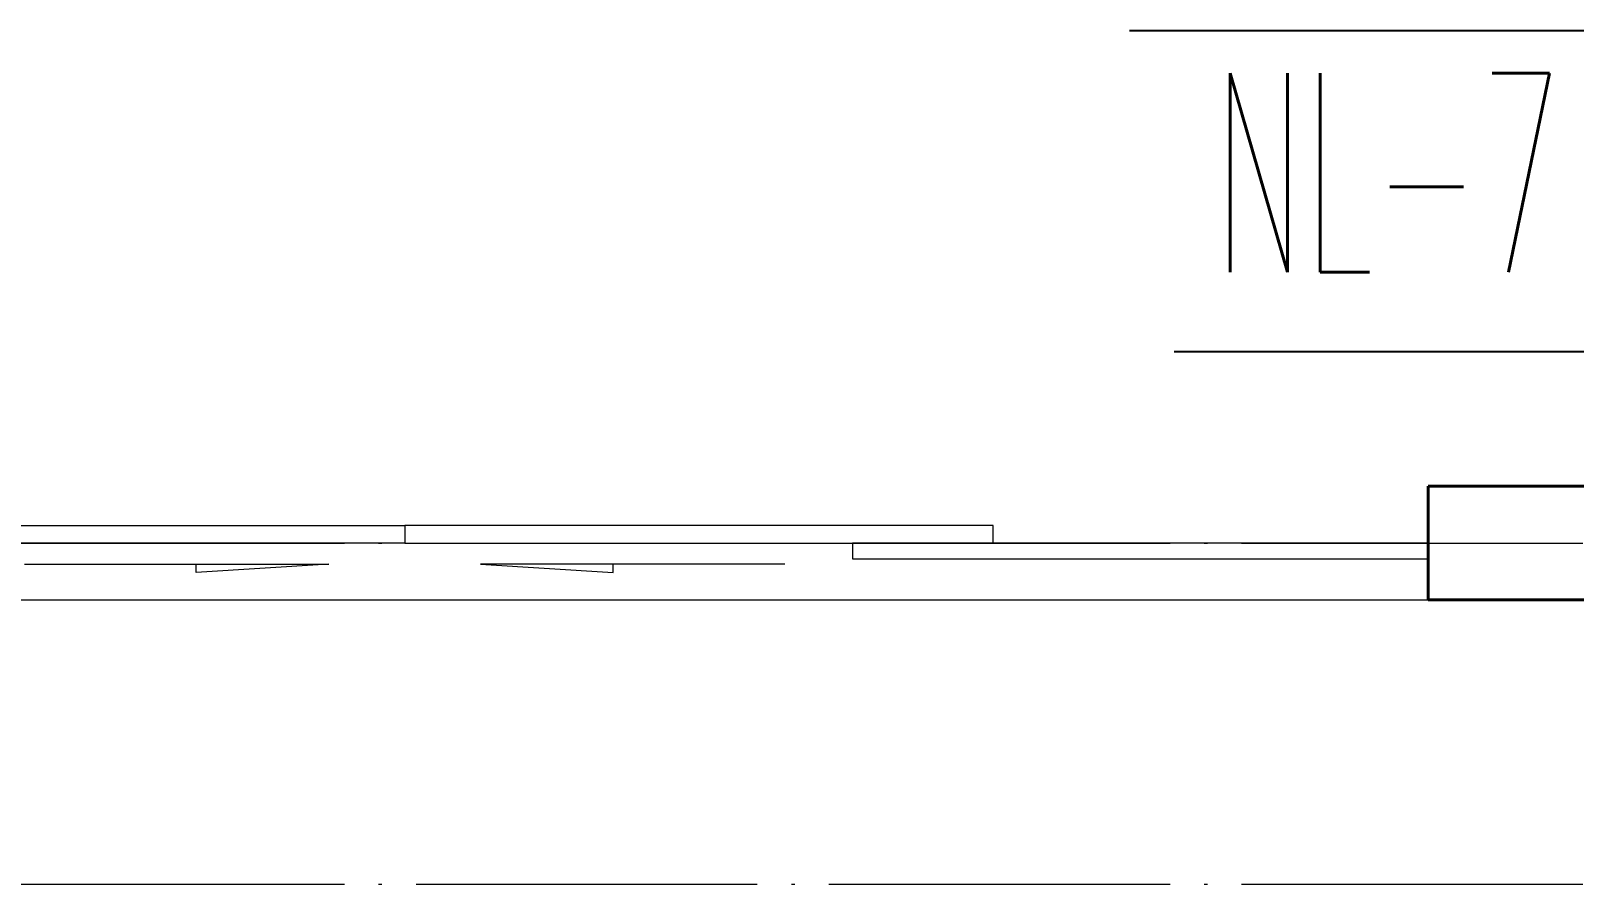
# Model space of a CAD drawing. Extents: x 27938 to 1042331, y -235042 to 1535213.
# Drawn here: x 712409 to 715123, y 674857 to 676358 of the extents above; entities that cross this region are included whole.
import ezdxf

# ---------------------------------------------------------------- set-up
doc = ezdxf.new("R2010")
doc.units = 0
doc.header["$LTSCALE"] = 1000
doc.header["$MEASUREMENT"] = 0
doc.linetypes.add('DOTE', pattern=[2.42, 2, -0.2, 0.02, -0.2])
doc.layers.add('DIM_凝结', color=3, linetype='Continuous')
doc.layers.add('DIM_污水', color=3, linetype='Continuous')
for name, color, linetype, lineweight in [('DOTE', 19, 'DOTE', 9), ('WALL', 9, 'Continuous', 40), ('WINDOW', 8, 'Continuous', 15)]:
    doc.layers.add(name, color=color, linetype=linetype, lineweight=lineweight)
doc.styles.add('_TWT_SERIAL', font='simplex.shx', dxfattribs={"width": 0.6, "oblique": 10, "height": 3, "bigfont": 'aadri.shx'})

# ---------------------------------------------------------------- blocks, each defined once
blk = doc.blocks.new('HFTHFFGHFH')
at = {"layer": 'DOTE', "linetype": 'DOTE', "ltscale": 0.3}
for p, q in [((534316.6, 598248.8), (587116.6, 598248.8)), ((534316.6, 597648.8), (587116.6, 597648.8))]:
    blk.add_line(p, q, dxfattribs=at)
blk = doc.blocks.new('$DorLib2D$00000138')
at = {"color": 0, "linetype": 'Continuous'}
for p, q in [((-0.2875, 0), (-0.2875, 0.15378)), ((-0.2875, 0.15378), (0, 0.15378)), ((0, 0.15378), (0, 0)), ((0.2875, 0.15378), (0, 0.15378)), ((-0.5, -0.13986), (-0.5, 0)), ((-0.5, 0), (-0.21875, 0)), ((0, 0), (-0.2875, 0)), ((-0.21875, 0), (-0.21875, -0.13986)), ((0, 0), (0.2875, 0)), ((-0.21875, -0.13986), (-0.5, -0.13986)), ((-0.18567, -0.186), (-0.03702, -0.186)), ((-0.03702, -0.186), (-0.10186, -0.25826)), ((-0.10186, -0.25826), (-0.10186, -0.186)), ((0.18567, -0.186), (0.03702, -0.186)), ((0.03702, -0.186), (0.10186, -0.25826)), ((0.10186, -0.25826), (0.10186, -0.186))]:
    blk.add_line(p, q, dxfattribs=at)

msp = doc.modelspace()

# ---------------------------------------------------------------- linework, layer by layer
at = {"layer": 'DIM_凝结'}
msp.add_line((715396.6, 675793.5), (714419.7, 675793.5), dxfattribs=at)
at = {"layer": 'DIM_污水'}
msp.add_line((715396.6, 676358.1), (714341.3, 676358.1), dxfattribs=at)
at = {"layer": 'WALL', "color": 8}
for p, q in [((715816.6, 675557.2), (714866.6, 675557.2)), ((714866.6, 675557.2), (714866.6, 675357.2)), ((714866.6, 675357.2), (715816.6, 675357.2))]:
    msp.add_line(p, q, dxfattribs=at)
at = {"layer": 'WINDOW'}
msp.add_line((711266.6, 675357.2), (714866.6, 675357.2), dxfattribs=at)

# ---------------------------------------------------------------- block references
msp.add_blockref('HFTHFFGHFH', (146100, 77208.4))
at = {"layer": 'WINDOW', "xscale": -3600, "yscale": 199.9999999990687, "zscale": -3600, "rotation": 359.9999999997777}
msp.add_blockref('$DorLib2D$00000138', (713066.6, 675457.2), dxfattribs=at)

# ---------------------------------------------------------------- texts
at = {"layer": 'DIM_凝结', "color": 7, "style": '_TWT_SERIAL', "width": 0.48}
msp.add_text('NL-7', height=350, dxfattribs=at).set_placement((714489.7, 675933.5))

doc.saveas('drawing.dxf')
